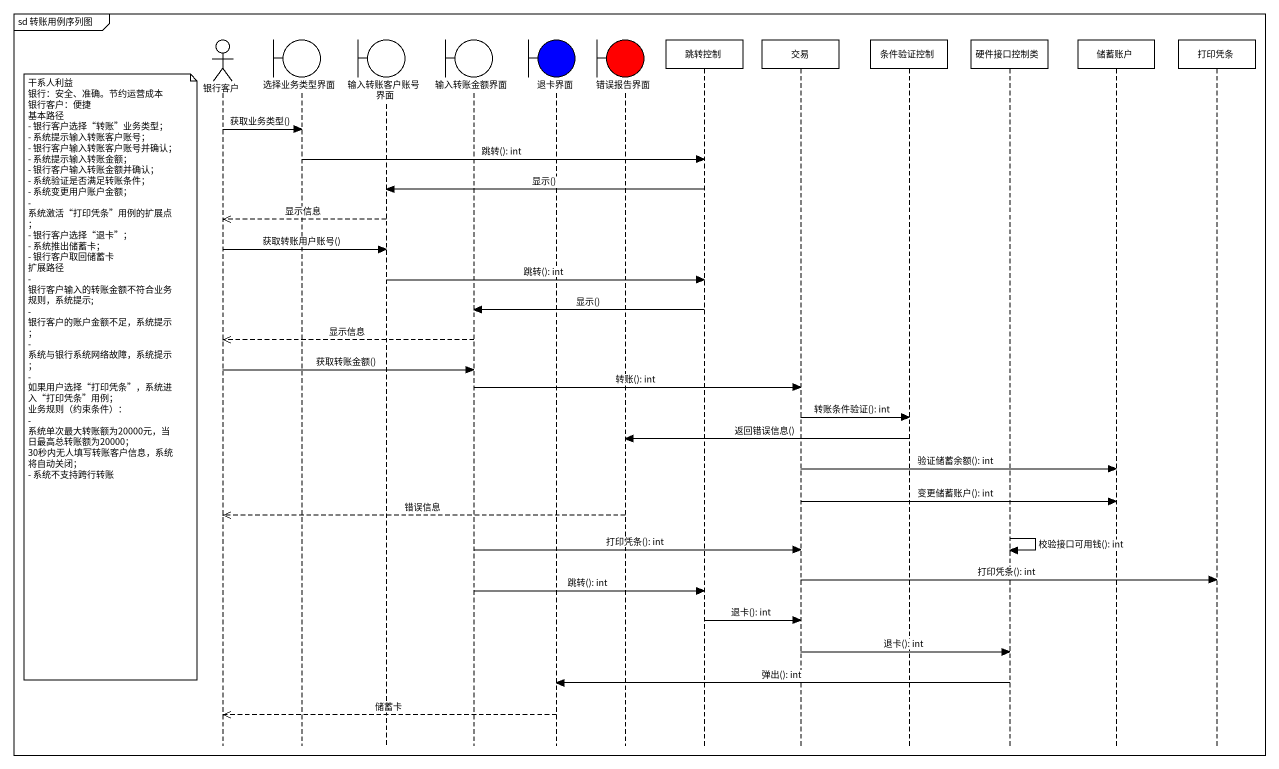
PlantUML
@startuml
mainframe sd 转账用例序列图
hide footbox
actor 银行客户
boundary 选择业务类型界面
boundary 输入转账客户账号界面
boundary 输入转账金额界面
boundary 退卡界面 #0000FF
boundary 错误报告界面 #FF0000
participant 跳转控制
participant 交易
participant 条件验证控制
participant 硬件接口控制类
participant 储蓄账户
participant 打印凭条

银行客户 -> 选择业务类型界面 : 获取业务类型()
选择业务类型界面 -> 跳转控制 : 跳转(): int
跳转控制 -> 输入转账客户账号界面 : 显示()
输入转账客户账号界面 -->> 银行客户 : 显示信息
银行客户 -> 输入转账客户账号界面 : 获取转账用户账号()
输入转账客户账号界面 -> 跳转控制 : 跳转(): int
跳转控制 -> 输入转账金额界面 : 显示()
输入转账金额界面 -->> 银行客户 : 显示信息
银行客户 -> 输入转账金额界面 : 获取转账金额()
note left of 银行客户
  干系人利益
  银行：安全、准确。节约运营成本
  银行客户：便捷
  基本路径
  - 银行客户选择“转账”业务类型；
  - 系统提示输入转账客户账号；
  - 银行客户输入转账客户账号并确认；
  - 系统提示输入转账金额；
  - 银行客户输入转账金额并确认；
  - 系统验证是否满足转账条件；
  - 系统变更用户账户金额；
  - 系统激活“打印凭条”用例的扩展点；
  - 银行客户选择“退卡”；
  - 系统推出储蓄卡；
  - 银行客户取回储蓄卡
  扩展路径
  - 银行客户输入的转账金额不符合业务规则，系统提示;
  - 银行客户的账户金额不足，系统提示；
  - 系统与银行系统网络故障，系统提示；
  - 如果用户选择“打印凭条”，系统进入“打印凭条”用例；
  业务规则（约束条件）：
  - 系统单次最大转账额为20000元，当日最高总转账额为20000；
  30秒内无人填写转账客户信息，系统将自动关闭；
  - 系统不支持跨行转账
end note
输入转账金额界面 -> 交易 : 转账(): int
交易 -> 条件验证控制 : 转账条件验证(): int
条件验证控制 -> 错误报告界面 : 返回错误信息()
交易 -> 储蓄账户 : 验证储蓄余额(): int
交易 -> 储蓄账户 : 变更储蓄账户(): int
错误报告界面 -->> 银行客户 : 错误信息
硬件接口控制类 -> 硬件接口控制类 : 校验接口可用钱(): int
输入转账金额界面 -> 交易 : 打印凭条(): int
交易 -> 打印凭条 : 打印凭条(): int
输入转账金额界面 -> 跳转控制 : 跳转(): int
跳转控制 -> 交易 : 退卡(): int
交易 -> 硬件接口控制类 : 退卡(): int
硬件接口控制类 -> 退卡界面 : 弹出(): int
退卡界面 -->> 银行客户 : 储蓄卡
@enduml
